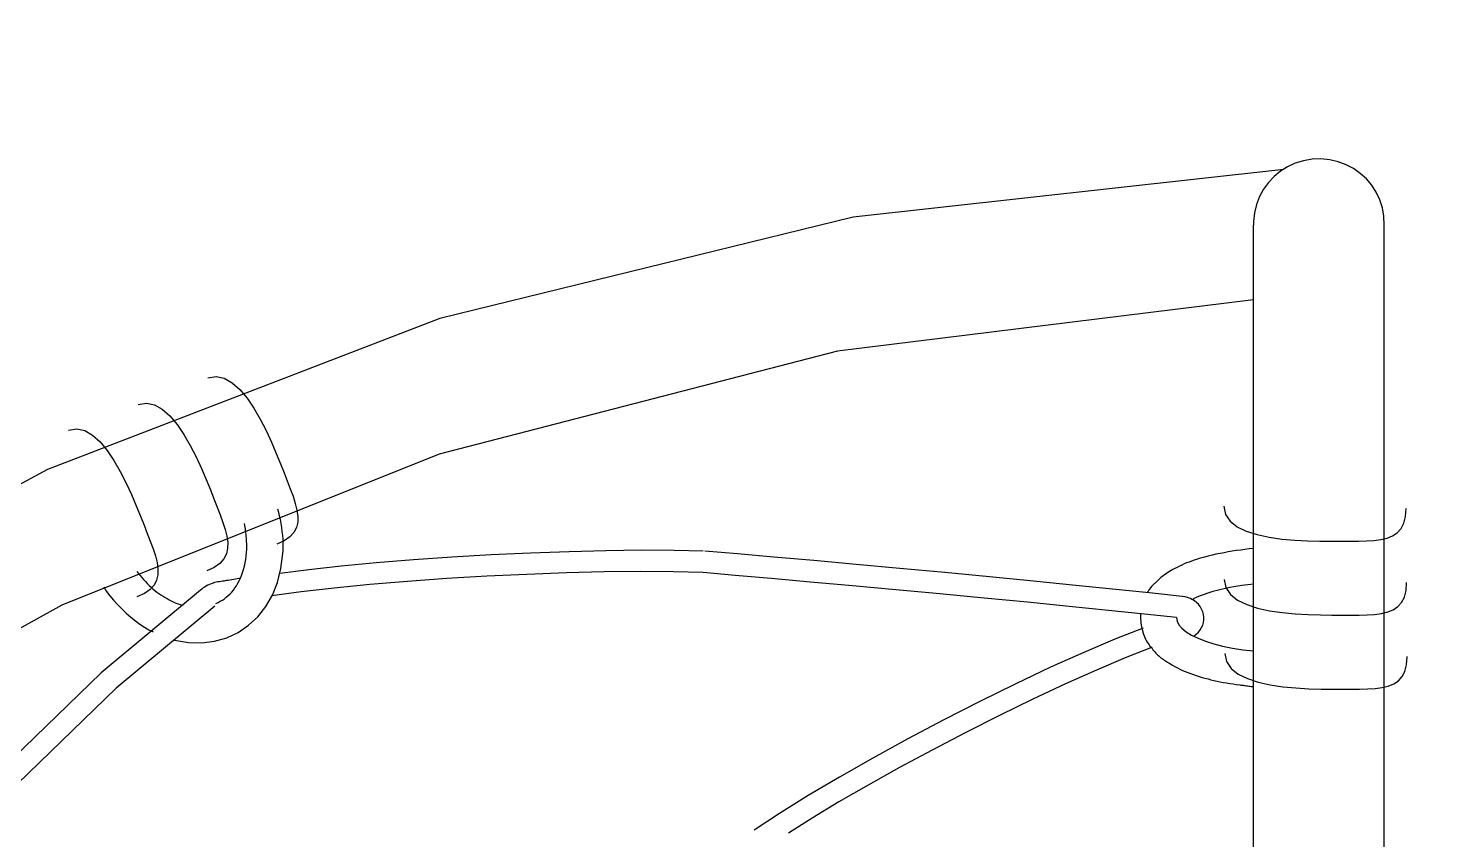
# Model space of a CAD drawing. Extents: x 11992 to 29481, y -6727 to 6811.
# Drawn here: x 19905.5 to 20100.6, y 4850.4 to 4963.3 of the extents above; entities that cross this region are included whole.
import ezdxf

# ---------------------------------------------------------------- set-up
doc = ezdxf.new("R2010")
doc.units = 0
doc.header["$MEASUREMENT"] = 0
doc.layers.get('0').update_dxf_attribs({"color": 8, "linetype": 'CONTINUOUS'})
doc.layers.add('zoylight 5回路', color=4, linetype='CONTINUOUS')

msp = doc.modelspace()

# ---------------------------------------------------------------- linework, layer by layer
for p, q in [((20081.84, 4944.45, -1596.24), (20080.78, 4943.96, -1596.24)), ((20082.98, 4944.81, -1596.24), (20081.84, 4944.45, -1596.24)), ((20084.17, 4945.01, -1596.24), (20082.98, 4944.81, -1596.24)), ((20085.41, 4945.06, -1596.24), (20084.17, 4945.01, -1596.24)), ((20086.63, 4944.94, -1596.24), (20085.41, 4945.06, -1596.24)), ((20087.8, 4944.67, -1596.24), (20086.63, 4944.94, -1596.24)), ((20088.9, 4944.26, -1596.24), (20087.8, 4944.67, -1596.24)), ((20080.23, 4943.61, -1596.24), (20020.32, 4936.97, -1596.24)), ((20078.9, 4942.62, -1596.24), (20078.11, 4941.78, -1596.24)), ((20079.79, 4943.35, -1596.24), (20078.9, 4942.62, -1596.24)), ((20080.78, 4943.96, -1596.24), (20079.79, 4943.35, -1596.24)), ((20089.94, 4943.72, -1596.24), (20088.9, 4944.26, -1596.24)), ((20090.88, 4943.05, -1596.24), (20089.94, 4943.72, -1596.24)), ((20091.74, 4942.27, -1596.24), (20090.88, 4943.05, -1596.24)), ((20077.43, 4940.85, -1596.24), (20076.87, 4939.83, -1596.24)), ((20078.11, 4941.78, -1596.24), (20077.43, 4940.85, -1596.24)), ((20092.48, 4941.39, -1596.24), (20091.74, 4942.27, -1596.24)), ((20093.11, 4940.42, -1596.24), (20092.48, 4941.39, -1596.24)), ((20076.45, 4938.74, -1596.24), (20076.17, 4937.58, -1596.24)), ((20076.87, 4939.83, -1596.24), (20076.45, 4938.74, -1596.24)), ((20093.61, 4939.37, -1596.24), (20093.11, 4940.42, -1596.24)), ((20093.97, 4938.25, -1596.24), (20093.61, 4939.37, -1596.24)), ((20020.32, 4936.97, -1596.24), (19962.81, 4922.88, -1596.24)), ((20076.17, 4937.58, -1596.24), (20076.04, 4936.38, -1596.24)), ((20094.18, 4937.08, -1596.24), (20093.97, 4938.25, -1596.24)), ((20094.23, 4935.86, -1596.24), (20094.18, 4937.08, -1596.24)), ((20076.04, 4936.38, -1596.24), (20076.04, 4936.33, -1596.24)), ((20076.04, 4936.33, -1596.24), (20076.04, 4936.29, -1596.24)), ((20076.04, 4936.29, -1596.24), (20076.04, 4936.24, -1596.24)), ((20076.04, 4936.24, -1596.24), (20076.04, 4936.2, -1596.24)), ((20076.04, 4936.2, -1596.24), (20076.04, 4936.15, -1596.24)), ((20076.04, 4936.15, -1596.24), (20076.04, 4936.11, -1596.24)), ((20076.04, 4936.11, -1596.24), (20076.04, 4936.06, -1596.24)), ((20076.04, 4936.06, -1596.24), (20076.04, 4936.02, -1596.24)), ((20076.04, 4936.02, -1596.24), (20076.04, 4935.97, -1596.24)), ((20076.04, 4935.97, -1596.24), (20076.04, 4935.93, -1596.24)), ((20076.04, 4935.93, -1596.24), (20076.04, 4935.9, -1596.24)), ((20076.04, 4935.9, -1596.24), (20076.04, 4935.86, -1596.24)), ((20076.04, 4827.51, -1596.24), (20076.04, 4935.86, -1596.24)), ((20094.2, 4827.51, -1596.24), (20094.23, 4935.86, -1596.24)), ((20076.04, 4925.46, -1596.24), (20018.15, 4918.32, -1596.24)), ((19962.81, 4922.88, -1596.24), (19908.24, 4901.86, -1596.24)), ((20018.15, 4918.32, -1596.24), (19962.72, 4904, -1596.24)), ((19930.54, 4914.6, -1596.24), (19931.7, 4914.8, -1596.24)), ((19931.7, 4914.8, -1596.24), (19932.84, 4914.56, -1596.24)), ((19932.84, 4914.56, -1596.24), (19933.93, 4913.93, -1596.24)), ((19933.93, 4913.93, -1596.24), (19934.99, 4912.99, -1596.24)), ((19934.99, 4912.99, -1596.24), (19936, 4911.79, -1596.24)), ((19936, 4911.79, -1596.24), (19936.95, 4910.4, -1596.24)), ((19920.84, 4910.92, -1596.24), (19922, 4911.11, -1596.24)), ((19922, 4911.11, -1596.24), (19923.13, 4910.87, -1596.24)), ((19923.13, 4910.87, -1596.24), (19924.22, 4910.25, -1596.24)), ((19924.22, 4910.25, -1596.24), (19925.27, 4909.31, -1596.24)), ((19925.27, 4909.31, -1596.24), (19926.27, 4908.11, -1596.24)), ((19936.95, 4910.4, -1596.24), (19937.84, 4908.87, -1596.24)), ((19911.18, 4907.33, -1596.24), (19912.32, 4907.53, -1596.24)), ((19912.32, 4907.53, -1596.24), (19913.43, 4907.29, -1596.24)), ((19926.27, 4908.11, -1596.24), (19927.21, 4906.72, -1596.24)), ((19937.84, 4908.87, -1596.24), (19938.66, 4907.27, -1596.24)), ((19913.43, 4907.29, -1596.24), (19914.51, 4906.66, -1596.24)), ((19914.51, 4906.66, -1596.24), (19915.55, 4905.72, -1596.24)), ((19915.55, 4905.72, -1596.24), (19916.54, 4904.52, -1596.24)), ((19927.21, 4906.72, -1596.24), (19928.1, 4905.2, -1596.24)), ((19938.66, 4907.27, -1596.24), (19939.41, 4905.66, -1596.24)), ((19939.41, 4905.66, -1596.24), (19940.08, 4904.11, -1596.24)), ((19962.72, 4904, -1596.24), (19910.25, 4883, -1596.24)), ((19916.54, 4904.52, -1596.24), (19917.48, 4903.12, -1596.24)), ((19928.1, 4905.2, -1596.24), (19928.91, 4903.61, -1596.24)), ((19928.91, 4903.61, -1596.24), (19929.66, 4902.01, -1596.24)), ((19940.08, 4904.11, -1596.24), (19940.66, 4902.67, -1596.24)), ((19908.24, 4901.86, -1596.24), (19857.12, 4874.45, -1596.24)), ((19917.48, 4903.12, -1596.24), (19918.37, 4901.59, -1596.24)), ((19918.37, 4901.59, -1596.24), (19919.18, 4899.99, -1596.24)), ((19929.66, 4902.01, -1596.24), (19930.32, 4900.47, -1596.24)), ((19940.66, 4902.67, -1596.24), (19941.15, 4901.41, -1596.24)), ((19919.18, 4899.99, -1596.24), (19919.93, 4898.38, -1596.24)), ((19930.32, 4900.47, -1596.24), (19930.91, 4899.04, -1596.24)), ((19941.15, 4901.41, -1596.24), (19941.59, 4900.27, -1596.24)), ((19941.59, 4900.27, -1596.24), (19942.02, 4899.18, -1596.24)), ((19919.93, 4898.38, -1596.24), (19920.6, 4896.82, -1596.24)), ((19930.91, 4899.04, -1596.24), (19931.4, 4897.79, -1596.24)), ((19931.4, 4897.79, -1596.24), (19931.85, 4896.65, -1596.24)), ((19942.02, 4899.18, -1596.24), (19942.4, 4898.14, -1596.24)), ((19942.4, 4898.14, -1596.24), (19942.72, 4897.15, -1596.24)), ((19920.6, 4896.82, -1596.24), (19921.19, 4895.38, -1596.24)), ((19931.85, 4896.65, -1596.24), (19932.27, 4895.56, -1596.24)), ((19940.42, 4895.91, -1596.24), (19940.29, 4896.34, -1596.24)), ((19940.54, 4895.43, -1596.24), (19940.42, 4895.91, -1596.24)), ((19942.72, 4897.15, -1596.24), (19942.95, 4896.22, -1596.24)), ((19942.95, 4896.22, -1596.24), (19943.07, 4895.35, -1596.24)), ((20071.91, 4896.76, -1596.24), (20072.13, 4895.63, -1596.24)), ((20072.13, 4895.63, -1596.24), (20072.77, 4894.68, -1596.24)), ((20097.17, 4895.32, -1596.24), (20097.25, 4896.45, -1596.24)), ((19921.19, 4895.38, -1596.24), (19921.69, 4894.11, -1596.24)), ((19921.69, 4894.11, -1596.24), (19922.12, 4892.97, -1596.24)), ((19932.27, 4895.56, -1596.24), (19932.66, 4894.52, -1596.24)), ((19932.66, 4894.52, -1596.24), (19932.98, 4893.52, -1596.24)), ((19935.68, 4894.1, -1596.24), (19935.64, 4894.35, -1596.24)), ((19935.73, 4893.85, -1596.24), (19935.68, 4894.1, -1596.24)), ((19935.77, 4893.6, -1596.24), (19935.73, 4893.85, -1596.24)), ((19940.65, 4894.91, -1596.24), (19940.54, 4895.43, -1596.24)), ((19940.75, 4894.37, -1596.24), (19940.65, 4894.91, -1596.24)), ((19940.84, 4893.81, -1596.24), (19940.75, 4894.37, -1596.24)), ((19940.91, 4893.25, -1596.24), (19940.84, 4893.81, -1596.24)), ((19942.88, 4893.79, -1596.24), (19942.53, 4893.11, -1596.24)), ((19943.05, 4894.54, -1596.24), (19942.88, 4893.79, -1596.24)), ((19943.07, 4895.35, -1596.24), (19943.05, 4894.54, -1596.24)), ((20072.77, 4894.68, -1596.24), (20073.76, 4893.91, -1596.24)), ((20073.76, 4893.91, -1596.24), (20075.03, 4893.29, -1596.24)), ((20096.04, 4893.07, -1596.24), (20096.56, 4893.65, -1596.24)), ((20096.56, 4893.65, -1596.24), (20096.94, 4894.39, -1596.24)), ((20096.94, 4894.39, -1596.24), (20097.17, 4895.32, -1596.24)), ((19922.12, 4892.97, -1596.24), (19922.55, 4891.88, -1596.24)), ((19922.55, 4891.88, -1596.24), (19922.93, 4890.84, -1596.24)), ((19932.98, 4893.52, -1596.24), (19933.21, 4892.59, -1596.24)), ((19933.21, 4892.59, -1596.24), (19933.33, 4891.71, -1596.24)), ((19933.33, 4891.71, -1596.24), (19933.31, 4890.89, -1596.24)), ((19935.81, 4893.35, -1596.24), (19935.77, 4893.6, -1596.24)), ((19935.84, 4893.1, -1596.24), (19935.81, 4893.35, -1596.24)), ((19935.87, 4892.84, -1596.24), (19935.84, 4893.1, -1596.24)), ((19935.9, 4892.59, -1596.24), (19935.87, 4892.84, -1596.24)), ((19935.92, 4892.34, -1596.24), (19935.9, 4892.59, -1596.24)), ((19935.94, 4892.08, -1596.24), (19935.92, 4892.34, -1596.24)), ((19935.95, 4891.83, -1596.24), (19935.94, 4892.08, -1596.24)), ((19935.96, 4891.57, -1596.24), (19935.95, 4891.83, -1596.24)), ((19941.19, 4891.95, -1596.24), (19940.15, 4891.49, -1596.24)), ((19940.97, 4892.68, -1596.24), (19940.91, 4893.25, -1596.24)), ((19941.01, 4892.13, -1596.24), (19940.97, 4892.68, -1596.24)), ((19941.03, 4891.59, -1596.24), (19941.01, 4892.13, -1596.24)), ((19941.97, 4892.5, -1596.24), (19941.19, 4891.95, -1596.24)), ((19942.53, 4893.11, -1596.24), (19941.97, 4892.5, -1596.24)), ((20075.03, 4893.29, -1596.24), (20076.53, 4892.82, -1596.24)), ((20076.53, 4892.82, -1596.24), (20078.19, 4892.46, -1596.24)), ((20078.19, 4892.46, -1596.24), (20079.96, 4892.2, -1596.24)), ((20079.96, 4892.2, -1596.24), (20081.77, 4892.03, -1596.24)), ((20081.77, 4892.03, -1596.24), (20083.56, 4891.94, -1596.24)), ((20083.56, 4891.94, -1596.24), (20085.27, 4891.89, -1596.24)), ((20085.27, 4891.89, -1596.24), (20086.84, 4891.89, -1596.24)), ((20086.84, 4891.89, -1596.24), (20088.2, 4891.9, -1596.24)), ((20088.2, 4891.9, -1596.24), (20089.44, 4891.9, -1596.24)), ((20089.44, 4891.9, -1596.24), (20090.62, 4891.9, -1596.24)), ((20090.62, 4891.9, -1596.24), (20091.74, 4891.93, -1596.24)), ((20091.74, 4891.93, -1596.24), (20092.79, 4891.99, -1596.24)), ((20092.79, 4891.99, -1596.24), (20093.76, 4892.12, -1596.24)), ((20093.76, 4892.12, -1596.24), (20094.62, 4892.33, -1596.24)), ((20094.62, 4892.33, -1596.24), (20095.39, 4892.64, -1596.24)), ((20095.39, 4892.64, -1596.24), (20096.04, 4893.07, -1596.24)), ((19922.93, 4890.84, -1596.24), (19923.25, 4889.85, -1596.24)), ((19923.25, 4889.85, -1596.24), (19923.49, 4888.92, -1596.24)), ((19933.14, 4890.13, -1596.24), (19932.79, 4889.43, -1596.24)), ((19933.31, 4890.89, -1596.24), (19933.14, 4890.13, -1596.24)), ((19935.83, 4889.34, -1596.24), (19935.9, 4889.82, -1596.24)), ((19935.9, 4889.82, -1596.24), (19935.94, 4890.31, -1596.24)), ((19935.94, 4890.31, -1596.24), (19935.97, 4890.81, -1596.24)), ((19935.97, 4891.31, -1596.24), (19935.96, 4891.57, -1596.24)), ((19935.97, 4890.81, -1596.24), (19935.97, 4891.31, -1596.24)), ((19940.73, 4888.1, -1596.24), (19940.98, 4890.18, -1596.24)), ((19940.98, 4890.18, -1596.24), (19941.02, 4890.61, -1596.24)), ((19941.02, 4890.61, -1596.24), (19941.04, 4891.08, -1596.24)), ((19941.04, 4891.08, -1596.24), (19941.03, 4891.59, -1596.24)), ((19969.97, 4889.99, -1596.24), (19964.51, 4889.67, -1596.24)), ((19975.44, 4890.25, -1596.24), (19969.97, 4889.99, -1596.24)), ((19980.81, 4890.44, -1596.24), (19975.44, 4890.25, -1596.24)), ((19985.99, 4890.57, -1596.24), (19980.81, 4890.44, -1596.24)), ((19990.89, 4890.63, -1596.24), (19985.99, 4890.57, -1596.24)), ((19995.41, 4890.62, -1596.24), (19990.89, 4890.63, -1596.24)), ((19999.46, 4890.52, -1596.24), (19995.41, 4890.62, -1596.24)), ((20004.22, 4890.12, -1596.24), (19999.7, 4890.49, -1596.24)), ((20009.3, 4889.68, -1596.24), (20004.22, 4890.12, -1596.24)), ((20069.73, 4889.83, -1596.24), (20069.2, 4889.7, -1596.24)), ((20070.27, 4889.96, -1596.24), (20069.73, 4889.83, -1596.24)), ((20070.81, 4890.08, -1596.24), (20070.27, 4889.96, -1596.24)), ((20071.37, 4890.19, -1596.24), (20070.81, 4890.08, -1596.24)), ((20071.93, 4890.3, -1596.24), (20071.37, 4890.19, -1596.24)), ((20072.5, 4890.4, -1596.24), (20071.93, 4890.3, -1596.24)), ((20073.08, 4890.5, -1596.24), (20072.5, 4890.4, -1596.24)), ((20073.66, 4890.59, -1596.24), (20073.08, 4890.5, -1596.24)), ((20074.25, 4890.67, -1596.24), (20073.66, 4890.59, -1596.24)), ((20074.84, 4890.75, -1596.24), (20074.25, 4890.67, -1596.24)), ((20075.44, 4890.83, -1596.24), (20074.84, 4890.75, -1596.24)), ((20076.04, 4890.9, -1596.24), (20075.44, 4890.83, -1596.24)), ((19923.49, 4888.92, -1596.24), (19923.61, 4888.04, -1596.24)), ((19923.61, 4888.04, -1596.24), (19923.6, 4887.23, -1596.24)), ((19931.44, 4888.25, -1596.24), (19930.4, 4887.77, -1596.24)), ((19932.23, 4888.81, -1596.24), (19931.44, 4888.25, -1596.24)), ((19932.79, 4889.43, -1596.24), (19932.23, 4888.81, -1596.24)), ((19935.39, 4887.56, -1596.24), (19935.53, 4887.98, -1596.24)), ((19935.53, 4887.98, -1596.24), (19935.64, 4888.42, -1596.24)), ((19935.64, 4888.42, -1596.24), (19935.75, 4888.88, -1596.24)), ((19935.75, 4888.88, -1596.24), (19935.83, 4889.34, -1596.24)), ((19940.24, 4886.17, -1596.24), (19940.73, 4888.1, -1596.24)), ((19944.6, 4887.92, -1596.24), (19940.58, 4887.39, -1596.24)), ((19949.1, 4888.42, -1596.24), (19944.6, 4887.92, -1596.24)), ((19953.98, 4888.88, -1596.24), (19949.1, 4888.42, -1596.24)), ((19959.15, 4889.3, -1596.24), (19953.98, 4888.88, -1596.24)), ((19964.51, 4889.67, -1596.24), (19959.15, 4889.3, -1596.24)), ((20014.84, 4889.2, -1596.24), (20009.3, 4889.68, -1596.24)), ((20020.73, 4888.67, -1596.24), (20014.84, 4889.2, -1596.24)), ((20026.84, 4888.11, -1596.24), (20020.73, 4888.67, -1596.24)), ((20033.07, 4887.53, -1596.24), (20026.84, 4888.11, -1596.24)), ((20064.58, 4887.81, -1596.24), (20064.34, 4887.67, -1596.24)), ((20064.82, 4887.95, -1596.24), (20064.58, 4887.81, -1596.24)), ((20065.07, 4888.08, -1596.24), (20064.82, 4887.95, -1596.24)), ((20065.39, 4888.25, -1596.24), (20065.07, 4888.08, -1596.24)), ((20065.72, 4888.42, -1596.24), (20065.39, 4888.25, -1596.24)), ((20066.05, 4888.58, -1596.24), (20065.72, 4888.42, -1596.24)), ((20066.38, 4888.73, -1596.24), (20066.05, 4888.58, -1596.24)), ((20066.72, 4888.87, -1596.24), (20066.38, 4888.73, -1596.24)), ((20067.07, 4889, -1596.24), (20066.72, 4888.87, -1596.24)), ((20067.41, 4889.13, -1596.24), (20067.07, 4889, -1596.24)), ((20067.77, 4889.25, -1596.24), (20067.41, 4889.13, -1596.24)), ((20068.12, 4889.37, -1596.24), (20067.77, 4889.25, -1596.24)), ((20068.48, 4889.48, -1596.24), (20068.12, 4889.37, -1596.24)), ((20068.84, 4889.59, -1596.24), (20068.48, 4889.48, -1596.24)), ((20069.2, 4889.7, -1596.24), (20068.84, 4889.59, -1596.24)), ((19920.69, 4887.7, -1596.24), (19920.91, 4887.4, -1596.24)), ((19920.91, 4887.4, -1596.24), (19921.14, 4887.12, -1596.24)), ((19921.14, 4887.12, -1596.24), (19921.38, 4886.83, -1596.24)), ((19921.38, 4886.83, -1596.24), (19921.62, 4886.55, -1596.24)), ((19921.62, 4886.55, -1596.24), (19921.87, 4886.28, -1596.24)), ((19921.87, 4886.28, -1596.24), (19922.13, 4886.01, -1596.24)), ((19922.13, 4886.01, -1596.24), (19922.39, 4885.75, -1596.24)), ((19923.43, 4886.48, -1596.24), (19923.07, 4885.79, -1596.24)), ((19923.6, 4887.23, -1596.24), (19923.43, 4886.48, -1596.24)), ((19930.79, 4885.88, -1596.24), (19930.56, 4885.77, -1596.24)), ((19931.03, 4885.98, -1596.24), (19930.79, 4885.88, -1596.24)), ((19931.27, 4886.06, -1596.24), (19931.03, 4885.98, -1596.24)), ((19931.5, 4886.14, -1596.24), (19931.27, 4886.06, -1596.24)), ((19931.73, 4886.19, -1596.24), (19931.5, 4886.14, -1596.24)), ((19931.95, 4886.23, -1596.24), (19931.73, 4886.19, -1596.24)), ((19932.16, 4886.25, -1596.24), (19931.95, 4886.23, -1596.24)), ((19932.36, 4886.29, -1596.24), (19932.16, 4886.25, -1596.24)), ((19932.59, 4886.32, -1596.24), (19932.36, 4886.29, -1596.24)), ((19932.83, 4886.36, -1596.24), (19932.59, 4886.32, -1596.24)), ((19933.09, 4886.41, -1596.24), (19932.83, 4886.36, -1596.24)), ((19933.36, 4886.45, -1596.24), (19933.09, 4886.41, -1596.24)), ((19933.63, 4886.49, -1596.24), (19933.36, 4886.45, -1596.24)), ((19933.9, 4886.53, -1596.24), (19933.63, 4886.49, -1596.24)), ((19934.16, 4886.58, -1596.24), (19933.9, 4886.53, -1596.24)), ((19934.42, 4886.62, -1596.24), (19934.16, 4886.58, -1596.24)), ((19934.65, 4886.66, -1596.24), (19934.42, 4886.62, -1596.24)), ((19934.54, 4885.71, -1596.24), (19934.74, 4886.04, -1596.24)), ((19934.87, 4886.7, -1596.24), (19934.65, 4886.66, -1596.24)), ((19934.74, 4886.04, -1596.24), (19934.92, 4886.39, -1596.24)), ((19935.05, 4886.73, -1596.24), (19934.87, 4886.7, -1596.24)), ((19934.92, 4886.39, -1596.24), (19935.09, 4886.76, -1596.24)), ((19935.09, 4886.76, -1596.24), (19935.25, 4887.15, -1596.24)), ((19935.25, 4887.15, -1596.24), (19935.39, 4887.56, -1596.24)), ((19939.53, 4884.4, -1596.24), (19940.24, 4886.17, -1596.24)), ((19953.08, 4885.86, -1596.24), (19948.11, 4885.37, -1596.24)), ((19958.35, 4886.3, -1596.24), (19953.08, 4885.86, -1596.24)), ((19963.81, 4886.69, -1596.24), (19958.35, 4886.3, -1596.24)), ((19969.38, 4887.02, -1596.24), (19963.81, 4886.69, -1596.24)), ((19974.95, 4887.29, -1596.24), (19969.38, 4887.02, -1596.24)), ((19980.43, 4887.49, -1596.24), (19974.95, 4887.29, -1596.24)), ((19985.71, 4887.62, -1596.24), (19980.43, 4887.49, -1596.24)), ((19990.71, 4887.67, -1596.24), (19985.71, 4887.62, -1596.24)), ((19995.33, 4887.64, -1596.24), (19990.71, 4887.67, -1596.24)), ((19999.46, 4887.53, -1596.24), (19995.33, 4887.64, -1596.24)), ((20003.92, 4887.15, -1596.24), (19999.46, 4887.53, -1596.24)), ((20008.94, 4886.71, -1596.24), (20003.92, 4887.15, -1596.24)), ((20014.41, 4886.22, -1596.24), (20008.94, 4886.71, -1596.24)), ((20020.23, 4885.69, -1596.24), (20014.41, 4886.22, -1596.24)), ((20039.3, 4886.93, -1596.24), (20033.07, 4887.53, -1596.24)), ((20045.41, 4886.34, -1596.24), (20039.3, 4886.93, -1596.24)), ((20051.31, 4885.75, -1596.24), (20045.41, 4886.34, -1596.24)), ((20062.15, 4885.9, -1596.24), (20062.05, 4885.81, -1596.24)), ((20062.25, 4886, -1596.24), (20062.15, 4885.9, -1596.24)), ((20062.35, 4886.08, -1596.24), (20062.25, 4886, -1596.24)), ((20062.56, 4886.3, -1596.24), (20062.35, 4886.08, -1596.24)), ((20062.77, 4886.5, -1596.24), (20062.56, 4886.3, -1596.24)), ((20062.98, 4886.7, -1596.24), (20062.77, 4886.5, -1596.24)), ((20063.2, 4886.88, -1596.24), (20062.98, 4886.7, -1596.24)), ((20063.42, 4887.05, -1596.24), (20063.2, 4886.88, -1596.24)), ((20063.64, 4887.22, -1596.24), (20063.42, 4887.05, -1596.24)), ((20063.87, 4887.38, -1596.24), (20063.64, 4887.22, -1596.24)), ((20064.1, 4887.53, -1596.24), (20063.87, 4887.38, -1596.24)), ((20064.34, 4887.67, -1596.24), (20064.1, 4887.53, -1596.24)), ((20071.96, 4886.59, -1596.24), (20072.19, 4885.45, -1596.24)), ((20076.04, 4885.91, -1596.24), (20075.24, 4885.83, -1596.24)), ((20097.25, 4885.03, -1596.24), (20097.32, 4886.15, -1596.24)), ((19929.54, 4885.11, -1596.24), (19915.73, 4873.6, -1596.24)), ((19916.09, 4885.53, -1596.24), (19916.47, 4884.92, -1596.24)), ((19916.47, 4884.92, -1596.24), (19916.92, 4884.31, -1596.24)), ((19916.92, 4884.31, -1596.24), (19917.42, 4883.69, -1596.24)), ((19921.73, 4884.63, -1596.24), (19920.69, 4884.15, -1596.24)), ((19922.51, 4885.17, -1596.24), (19921.73, 4884.63, -1596.24)), ((19922.39, 4885.75, -1596.24), (19922.65, 4885.5, -1596.24)), ((19923.07, 4885.79, -1596.24), (19922.51, 4885.17, -1596.24)), ((19922.65, 4885.5, -1596.24), (19922.92, 4885.27, -1596.24)), ((19922.92, 4885.27, -1596.24), (19923.19, 4885.04, -1596.24)), ((19923.19, 4885.04, -1596.24), (19923.46, 4884.83, -1596.24)), ((19923.46, 4884.83, -1596.24), (19923.73, 4884.63, -1596.24)), ((19923.73, 4884.63, -1596.24), (19924.03, 4884.44, -1596.24)), ((19924.03, 4884.44, -1596.24), (19924.32, 4884.25, -1596.24)), ((19924.32, 4884.25, -1596.24), (19924.6, 4884.08, -1596.24)), ((19924.6, 4884.08, -1596.24), (19924.89, 4883.91, -1596.24)), ((19924.89, 4883.91, -1596.24), (19925.17, 4883.76, -1596.24)), ((19929.71, 4885.25, -1596.24), (19929.54, 4885.11, -1596.24)), ((19929.9, 4885.39, -1596.24), (19929.71, 4885.25, -1596.24)), ((19930.11, 4885.52, -1596.24), (19929.9, 4885.39, -1596.24)), ((19930.33, 4885.65, -1596.24), (19930.11, 4885.52, -1596.24)), ((19930.56, 4885.77, -1596.24), (19930.33, 4885.65, -1596.24)), ((19932.57, 4883.71, -1596.24), (19932.85, 4883.9, -1596.24)), ((19932.85, 4883.9, -1596.24), (19933.12, 4884.11, -1596.24)), ((19933.12, 4884.11, -1596.24), (19933.38, 4884.33, -1596.24)), ((19933.38, 4884.33, -1596.24), (19933.64, 4884.57, -1596.24)), ((19933.64, 4884.57, -1596.24), (19933.88, 4884.83, -1596.24)), ((19933.88, 4884.83, -1596.24), (19934.11, 4885.1, -1596.24)), ((19934.11, 4885.1, -1596.24), (19934.33, 4885.4, -1596.24)), ((19934.33, 4885.4, -1596.24), (19934.54, 4885.71, -1596.24)), ((19938.61, 4882.8, -1596.24), (19939.53, 4884.4, -1596.24)), ((19943.53, 4884.85, -1596.24), (19939.44, 4884.29, -1596.24)), ((19948.11, 4885.37, -1596.24), (19943.53, 4884.85, -1596.24)), ((20026.26, 4885.14, -1596.24), (20020.23, 4885.69, -1596.24)), ((20032.41, 4884.56, -1596.24), (20026.26, 4885.14, -1596.24)), ((20038.56, 4883.98, -1596.24), (20032.41, 4884.56, -1596.24)), ((20044.6, 4883.4, -1596.24), (20038.56, 4883.98, -1596.24)), ((20056.86, 4885.18, -1596.24), (20051.31, 4885.75, -1596.24)), ((20061.96, 4884.65, -1596.24), (20056.86, 4885.18, -1596.24)), ((20061.34, 4884.88, -1596.24), (20061.28, 4884.77, -1596.24)), ((20061.41, 4885, -1596.24), (20061.34, 4884.88, -1596.24)), ((20061.49, 4885.12, -1596.24), (20061.41, 4885, -1596.24)), ((20061.57, 4885.24, -1596.24), (20061.49, 4885.12, -1596.24)), ((20061.66, 4885.36, -1596.24), (20061.57, 4885.24, -1596.24)), ((20061.75, 4885.48, -1596.24), (20061.66, 4885.36, -1596.24)), ((20061.85, 4885.59, -1596.24), (20061.75, 4885.48, -1596.24)), ((20061.95, 4885.7, -1596.24), (20061.85, 4885.59, -1596.24)), ((20062.05, 4885.81, -1596.24), (20061.95, 4885.7, -1596.24)), ((20066.5, 4884.15, -1596.24), (20061.96, 4884.65, -1596.24)), ((20066.68, 4884.11, -1596.24), (20066.5, 4884.15, -1596.24)), ((20066.87, 4884.06, -1596.24), (20066.68, 4884.11, -1596.24)), ((20067.07, 4883.99, -1596.24), (20066.87, 4884.06, -1596.24)), ((20067.27, 4883.91, -1596.24), (20067.07, 4883.99, -1596.24)), ((20067.47, 4883.81, -1596.24), (20067.27, 4883.91, -1596.24)), ((20067.94, 4884.02, -1596.24), (20067.53, 4883.8, -1596.24)), ((20068.45, 4884.24, -1596.24), (20067.94, 4884.02, -1596.24)), ((20069.03, 4884.46, -1596.24), (20068.45, 4884.24, -1596.24)), ((20069.68, 4884.68, -1596.24), (20069.03, 4884.46, -1596.24)), ((20070.39, 4884.89, -1596.24), (20069.68, 4884.68, -1596.24)), ((20071.15, 4885.09, -1596.24), (20070.39, 4884.89, -1596.24)), ((20071.94, 4885.27, -1596.24), (20071.15, 4885.09, -1596.24)), ((20072.76, 4885.45, -1596.24), (20071.94, 4885.27, -1596.24)), ((20072.19, 4885.45, -1596.24), (20072.83, 4884.49, -1596.24)), ((20073.59, 4885.6, -1596.24), (20072.76, 4885.45, -1596.24)), ((20072.83, 4884.49, -1596.24), (20073.82, 4883.71, -1596.24)), ((20074.42, 4885.73, -1596.24), (20073.59, 4885.6, -1596.24)), ((20075.24, 4885.83, -1596.24), (20074.42, 4885.73, -1596.24)), ((20096.64, 4883.38, -1596.24), (20097.02, 4884.12, -1596.24)), ((20097.02, 4884.12, -1596.24), (20097.25, 4885.03, -1596.24)), ((19910.25, 4883, -1596.24), (19861.24, 4855.85, -1596.24)), ((19917.42, 4883.69, -1596.24), (19917.98, 4883.08, -1596.24)), ((19931.54, 4882.87, -1596.24), (19917.82, 4871.44, -1596.24)), ((19917.98, 4883.08, -1596.24), (19918.57, 4882.47, -1596.24)), ((19918.57, 4882.47, -1596.24), (19919.19, 4881.89, -1596.24)), ((19925.17, 4883.76, -1596.24), (19925.45, 4883.61, -1596.24)), ((19925.45, 4883.61, -1596.24), (19925.73, 4883.48, -1596.24)), ((19925.73, 4883.48, -1596.24), (19926.01, 4883.35, -1596.24)), ((19926.01, 4883.35, -1596.24), (19926.28, 4883.24, -1596.24)), ((19926.28, 4883.24, -1596.24), (19926.56, 4883.14, -1596.24)), ((19926.56, 4883.14, -1596.24), (19926.84, 4883.05, -1596.24)), ((19926.84, 4883.05, -1596.24), (19927.11, 4882.98, -1596.24)), ((19931.68, 4883.22, -1596.24), (19931.98, 4883.37, -1596.24)), ((19931.98, 4883.37, -1596.24), (19932.28, 4883.54, -1596.24)), ((19932.28, 4883.54, -1596.24), (19932.57, 4883.71, -1596.24)), ((19937.49, 4881.4, -1596.24), (19938.61, 4882.8, -1596.24)), ((20050.4, 4882.83, -1596.24), (20044.6, 4883.4, -1596.24)), ((20055.87, 4882.28, -1596.24), (20050.4, 4882.83, -1596.24)), ((20060.88, 4881.76, -1596.24), (20055.87, 4882.28, -1596.24)), ((20067.67, 4883.7, -1596.24), (20067.47, 4883.81, -1596.24)), ((20067.86, 4883.57, -1596.24), (20067.67, 4883.7, -1596.24)), ((20068.04, 4883.44, -1596.24), (20067.86, 4883.57, -1596.24)), ((20068.21, 4883.29, -1596.24), (20068.04, 4883.44, -1596.24)), ((20068.36, 4883.14, -1596.24), (20068.21, 4883.29, -1596.24)), ((20068.49, 4882.98, -1596.24), (20068.36, 4883.14, -1596.24)), ((20068.6, 4882.81, -1596.24), (20068.49, 4882.98, -1596.24)), ((20068.81, 4882.45, -1596.24), (20068.6, 4882.81, -1596.24)), ((20068.97, 4882.09, -1596.24), (20068.81, 4882.45, -1596.24)), ((20069.07, 4881.71, -1596.24), (20068.97, 4882.09, -1596.24)), ((20073.82, 4883.71, -1596.24), (20075.09, 4883.08, -1596.24)), ((20075.09, 4883.08, -1596.24), (20076.59, 4882.59, -1596.24)), ((20076.59, 4882.59, -1596.24), (20078.26, 4882.23, -1596.24)), ((20078.26, 4882.23, -1596.24), (20080.03, 4881.97, -1596.24)), ((20080.03, 4881.97, -1596.24), (20081.84, 4881.79, -1596.24)), ((20093.83, 4881.85, -1596.24), (20094.7, 4882.06, -1596.24)), ((20094.7, 4882.06, -1596.24), (20095.47, 4882.37, -1596.24)), ((20095.47, 4882.37, -1596.24), (20096.11, 4882.8, -1596.24)), ((20096.11, 4882.8, -1596.24), (20096.64, 4883.38, -1596.24)), ((19919.19, 4881.89, -1596.24), (19919.82, 4881.34, -1596.24)), ((19919.82, 4881.34, -1596.24), (19920.47, 4880.82, -1596.24)), ((19920.47, 4880.82, -1596.24), (19921.11, 4880.35, -1596.24)), ((19921.11, 4880.35, -1596.24), (19921.75, 4879.93, -1596.24)), ((19934.77, 4879.22, -1596.24), (19936.21, 4880.2, -1596.24)), ((19936.21, 4880.2, -1596.24), (19937.49, 4881.4, -1596.24)), ((20060.33, 4881.67, -1596.24), (20060.32, 4881.62, -1596.24)), ((20060.32, 4881.62, -1596.24), (20060.32, 4881.57, -1596.24)), ((20060.32, 4881.57, -1596.24), (20060.32, 4881.52, -1596.24)), ((20060.32, 4881.52, -1596.24), (20060.32, 4881.47, -1596.24)), ((20060.32, 4881.47, -1596.24), (20060.32, 4881.42, -1596.24)), ((20060.32, 4881.42, -1596.24), (20060.32, 4881.38, -1596.24)), ((20060.32, 4881.38, -1596.24), (20060.32, 4881.33, -1596.24)), ((20060.32, 4881.33, -1596.24), (20060.32, 4881.29, -1596.24)), ((20060.32, 4881.29, -1596.24), (20060.32, 4881.03, -1596.24)), ((20060.32, 4881.03, -1596.24), (20060.34, 4880.77, -1596.24)), ((20060.34, 4881.77, -1596.24), (20060.33, 4881.72, -1596.24)), ((20060.33, 4881.72, -1596.24), (20060.33, 4881.67, -1596.24)), ((20060.35, 4881.88, -1596.24), (20060.34, 4881.82, -1596.24)), ((20060.34, 4881.82, -1596.24), (20060.34, 4881.77, -1596.24)), ((20060.34, 4880.77, -1596.24), (20060.37, 4880.51, -1596.24)), ((20060.37, 4880.51, -1596.24), (20060.41, 4880.25, -1596.24)), ((20060.41, 4880.25, -1596.24), (20060.45, 4879.99, -1596.24)), ((20060.45, 4879.99, -1596.24), (20060.51, 4879.74, -1596.24)), ((20065.33, 4881.29, -1596.24), (20060.88, 4881.76, -1596.24)), ((20065.33, 4881.29, -1596.24), (20065.39, 4880.79, -1596.24)), ((20065.39, 4880.79, -1596.24), (20065.63, 4880.29, -1596.24)), ((20065.63, 4880.29, -1596.24), (20066.06, 4879.79, -1596.24)), ((20068.81, 4879.88, -1596.24), (20068.96, 4880.23, -1596.24)), ((20068.96, 4880.23, -1596.24), (20069.06, 4880.59, -1596.24)), ((20069.06, 4880.59, -1596.24), (20069.12, 4880.96, -1596.24)), ((20069.12, 4881.34, -1596.24), (20069.07, 4881.71, -1596.24)), ((20069.12, 4880.96, -1596.24), (20069.12, 4881.34, -1596.24)), ((20081.84, 4881.79, -1596.24), (20083.64, 4881.69, -1596.24)), ((20083.64, 4881.69, -1596.24), (20085.36, 4881.64, -1596.24)), ((20085.36, 4881.64, -1596.24), (20086.94, 4881.63, -1596.24)), ((20086.94, 4881.63, -1596.24), (20088.32, 4881.63, -1596.24)), ((20088.32, 4881.63, -1596.24), (20089.54, 4881.63, -1596.24)), ((20089.54, 4881.63, -1596.24), (20090.71, 4881.63, -1596.24)), ((20090.71, 4881.63, -1596.24), (20091.83, 4881.65, -1596.24)), ((20091.83, 4881.65, -1596.24), (20092.87, 4881.72, -1596.24)), ((20092.87, 4881.72, -1596.24), (20093.83, 4881.85, -1596.24)), ((19921.75, 4879.93, -1596.24), (19922.36, 4879.58, -1596.24)), ((19922.36, 4879.58, -1596.24), (19922.94, 4879.29, -1596.24)), ((19925.91, 4878.15, -1596.24), (19927.84, 4877.81, -1596.24)), ((19931.5, 4877.98, -1596.24), (19933.19, 4878.48, -1596.24)), ((19933.19, 4878.48, -1596.24), (19934.77, 4879.22, -1596.24)), ((20056.76, 4878.27, -1596.24), (20052.43, 4876.44, -1596.24)), ((20060.69, 4879.81, -1596.24), (20056.76, 4878.27, -1596.24)), ((20060.51, 4879.74, -1596.24), (20060.57, 4879.49, -1596.24)), ((20060.57, 4879.49, -1596.24), (20060.65, 4879.24, -1596.24)), ((20060.65, 4879.24, -1596.24), (20060.72, 4878.99, -1596.24)), ((20060.72, 4878.99, -1596.24), (20060.81, 4878.75, -1596.24)), ((20060.81, 4878.75, -1596.24), (20060.89, 4878.52, -1596.24)), ((20060.89, 4878.52, -1596.24), (20060.99, 4878.29, -1596.24)), ((20060.99, 4878.29, -1596.24), (20061.11, 4878.08, -1596.24)), ((20061.11, 4878.08, -1596.24), (20061.24, 4877.88, -1596.24)), ((20066.06, 4879.79, -1596.24), (20066.66, 4879.31, -1596.24)), ((20066.66, 4879.31, -1596.24), (20067.41, 4878.85, -1596.24)), ((20067.41, 4878.85, -1596.24), (20068.31, 4878.41, -1596.24)), ((20067.74, 4878.71, -1596.24), (20068.07, 4878.96, -1596.24)), ((20068.07, 4878.96, -1596.24), (20068.36, 4879.24, -1596.24)), ((20068.31, 4878.41, -1596.24), (20069.34, 4878, -1596.24)), ((20068.36, 4879.24, -1596.24), (20068.61, 4879.55, -1596.24)), ((20068.61, 4879.55, -1596.24), (20068.81, 4879.88, -1596.24)), ((19927.84, 4877.81, -1596.24), (19929.71, 4877.76, -1596.24)), ((19929.71, 4877.76, -1596.24), (19931.5, 4877.98, -1596.24)), ((20052.43, 4876.44, -1596.24), (20047.8, 4874.36, -1596.24)), ((20061.83, 4877.12, -1596.24), (20058.18, 4875.68, -1596.24)), ((20061.24, 4877.88, -1596.24), (20061.37, 4877.68, -1596.24)), ((20061.37, 4877.68, -1596.24), (20061.5, 4877.49, -1596.24)), ((20061.5, 4877.49, -1596.24), (20061.63, 4877.31, -1596.24)), ((20061.63, 4877.31, -1596.24), (20061.77, 4877.14, -1596.24)), ((20061.77, 4877.14, -1596.24), (20061.91, 4876.97, -1596.24)), ((20061.91, 4876.97, -1596.24), (20062.04, 4876.81, -1596.24)), ((20062.04, 4876.81, -1596.24), (20062.18, 4876.65, -1596.24)), ((20062.18, 4876.65, -1596.24), (20062.32, 4876.49, -1596.24)), ((20062.32, 4876.49, -1596.24), (20062.46, 4876.34, -1596.24)), ((20062.46, 4876.34, -1596.24), (20062.59, 4876.19, -1596.24)), ((20062.59, 4876.19, -1596.24), (20062.72, 4876.06, -1596.24)), ((20069.34, 4878, -1596.24), (20070.49, 4877.63, -1596.24)), ((20070.49, 4877.63, -1596.24), (20071.74, 4877.3, -1596.24)), ((20071.74, 4877.3, -1596.24), (20073.1, 4877.02, -1596.24)), ((20072.06, 4876.29, -1596.24), (20072.29, 4875.15, -1596.24)), ((20073.1, 4877.02, -1596.24), (20074.53, 4876.8, -1596.24)), ((20074.53, 4876.8, -1596.24), (20076.04, 4876.64, -1596.24)), ((20047.8, 4874.36, -1596.24), (20042.95, 4872.07, -1596.24)), ((20058.18, 4875.68, -1596.24), (20054.17, 4873.97, -1596.24)), ((20062.72, 4876.06, -1596.24), (20062.86, 4875.94, -1596.24)), ((20062.86, 4875.94, -1596.24), (20063, 4875.82, -1596.24)), ((20063, 4875.82, -1596.24), (20063.15, 4875.7, -1596.24)), ((20063.15, 4875.7, -1596.24), (20063.3, 4875.58, -1596.24)), ((20063.3, 4875.58, -1596.24), (20063.46, 4875.47, -1596.24)), ((20063.46, 4875.47, -1596.24), (20063.61, 4875.36, -1596.24)), ((20063.61, 4875.36, -1596.24), (20063.77, 4875.26, -1596.24)), ((20063.77, 4875.26, -1596.24), (20063.93, 4875.16, -1596.24)), ((20063.93, 4875.16, -1596.24), (20064.08, 4875.06, -1596.24)), ((20064.08, 4875.06, -1596.24), (20064.24, 4874.97, -1596.24)), ((20064.24, 4874.97, -1596.24), (20064.4, 4874.88, -1596.24)), ((20064.4, 4874.88, -1596.24), (20064.74, 4874.67, -1596.24)), ((20064.74, 4874.67, -1596.24), (20065.09, 4874.47, -1596.24)), ((20065.09, 4874.47, -1596.24), (20065.44, 4874.29, -1596.24)), ((20065.44, 4874.29, -1596.24), (20065.8, 4874.11, -1596.24)), ((20072.29, 4875.15, -1596.24), (20072.92, 4874.2, -1596.24)), ((20072.92, 4874.2, -1596.24), (20073.91, 4873.42, -1596.24)), ((20097.09, 4873.8, -1596.24), (20097.33, 4874.72, -1596.24)), ((20097.33, 4874.72, -1596.24), (20097.4, 4875.85, -1596.24)), ((19915.73, 4873.6, -1596.24), (19901.88, 4860.21, -1596.24)), ((20054.17, 4873.97, -1596.24), (20049.86, 4872.04, -1596.24)), ((20065.8, 4874.11, -1596.24), (20066.16, 4873.94, -1596.24)), ((20066.16, 4873.94, -1596.24), (20066.53, 4873.78, -1596.24)), ((20066.53, 4873.78, -1596.24), (20066.9, 4873.62, -1596.24)), ((20066.9, 4873.62, -1596.24), (20067.28, 4873.48, -1596.24)), ((20067.28, 4873.48, -1596.24), (20067.67, 4873.34, -1596.24)), ((20067.67, 4873.34, -1596.24), (20068.06, 4873.2, -1596.24)), ((20068.06, 4873.2, -1596.24), (20068.46, 4873.08, -1596.24)), ((20068.46, 4873.08, -1596.24), (20068.88, 4872.95, -1596.24)), ((20068.88, 4872.95, -1596.24), (20069.28, 4872.84, -1596.24)), ((20069.28, 4872.84, -1596.24), (20069.7, 4872.74, -1596.24)), ((20069.7, 4872.74, -1596.24), (20070.11, 4872.64, -1596.24)), ((20070.11, 4872.64, -1596.24), (20070.53, 4872.54, -1596.24)), ((20070.53, 4872.54, -1596.24), (20070.96, 4872.45, -1596.24)), ((20070.96, 4872.45, -1596.24), (20071.39, 4872.36, -1596.24)), ((20071.39, 4872.36, -1596.24), (20071.83, 4872.27, -1596.24)), ((20071.83, 4872.27, -1596.24), (20072.27, 4872.19, -1596.24)), ((20072.27, 4872.19, -1596.24), (20072.72, 4872.12, -1596.24)), ((20073.91, 4873.42, -1596.24), (20075.18, 4872.79, -1596.24)), ((20075.18, 4872.79, -1596.24), (20076.68, 4872.3, -1596.24)), ((20076.68, 4872.3, -1596.24), (20078.34, 4871.93, -1596.24)), ((20095.54, 4872.05, -1596.24), (20096.19, 4872.49, -1596.24)), ((20096.19, 4872.49, -1596.24), (20096.71, 4873.06, -1596.24)), ((20096.71, 4873.06, -1596.24), (20097.09, 4873.8, -1596.24)), ((19917.82, 4871.44, -1596.24), (19904.07, 4858.14, -1596.24)), ((20042.95, 4872.07, -1596.24), (20037.97, 4869.62, -1596.24)), ((20049.86, 4872.04, -1596.24), (20045.34, 4869.92, -1596.24)), ((20072.72, 4872.12, -1596.24), (20073.18, 4872.05, -1596.24)), ((20073.18, 4872.05, -1596.24), (20073.64, 4871.98, -1596.24)), ((20073.64, 4871.98, -1596.24), (20074.11, 4871.92, -1596.24)), ((20074.11, 4871.92, -1596.24), (20074.27, 4871.9, -1596.24)), ((20074.27, 4871.9, -1596.24), (20074.42, 4871.88, -1596.24)), ((20074.42, 4871.88, -1596.24), (20074.58, 4871.86, -1596.24)), ((20074.58, 4871.86, -1596.24), (20074.73, 4871.84, -1596.24)), ((20074.73, 4871.84, -1596.24), (20074.89, 4871.82, -1596.24)), ((20074.89, 4871.82, -1596.24), (20075.05, 4871.8, -1596.24)), ((20075.05, 4871.8, -1596.24), (20075.21, 4871.78, -1596.24)), ((20075.21, 4871.78, -1596.24), (20075.38, 4871.76, -1596.24)), ((20075.38, 4871.76, -1596.24), (20075.54, 4871.74, -1596.24)), ((20075.54, 4871.74, -1596.24), (20075.71, 4871.71, -1596.24)), ((20075.71, 4871.71, -1596.24), (20075.88, 4871.69, -1596.24)), ((20075.88, 4871.69, -1596.24), (20076.04, 4871.68, -1596.24)), ((20078.34, 4871.93, -1596.24), (20080.11, 4871.66, -1596.24)), ((20080.11, 4871.66, -1596.24), (20081.92, 4871.49, -1596.24)), ((20081.92, 4871.49, -1596.24), (20083.71, 4871.38, -1596.24)), ((20083.71, 4871.38, -1596.24), (20085.43, 4871.33, -1596.24)), ((20085.43, 4871.33, -1596.24), (20087, 4871.32, -1596.24)), ((20087, 4871.32, -1596.24), (20088.38, 4871.33, -1596.24)), ((20088.38, 4871.33, -1596.24), (20089.6, 4871.33, -1596.24)), ((20089.6, 4871.33, -1596.24), (20090.78, 4871.33, -1596.24)), ((20090.78, 4871.33, -1596.24), (20091.9, 4871.35, -1596.24)), ((20091.9, 4871.35, -1596.24), (20092.94, 4871.41, -1596.24)), ((20092.94, 4871.41, -1596.24), (20093.91, 4871.53, -1596.24)), ((20093.91, 4871.53, -1596.24), (20094.78, 4871.74, -1596.24)), ((20094.78, 4871.74, -1596.24), (20095.54, 4872.05, -1596.24)), ((20037.97, 4869.62, -1596.24), (20032.94, 4867.05, -1596.24)), ((20045.34, 4869.92, -1596.24), (20040.7, 4867.65, -1596.24)), ((20032.94, 4867.05, -1596.24), (20027.95, 4864.41, -1596.24)), ((20040.7, 4867.65, -1596.24), (20036, 4865.29, -1596.24)), ((20027.95, 4864.41, -1596.24), (20023.09, 4861.74, -1596.24)), ((20036, 4865.29, -1596.24), (20031.34, 4862.86, -1596.24)), ((20031.34, 4862.86, -1596.24), (20026.79, 4860.42, -1596.24)), ((20023.09, 4861.74, -1596.24), (20018.43, 4859.1, -1596.24)), ((20018.43, 4859.1, -1596.24), (20014.07, 4856.52, -1596.24)), ((20026.79, 4860.42, -1596.24), (20022.44, 4857.99, -1596.24)), ((20022.44, 4857.99, -1596.24), (20018.35, 4855.64, -1596.24)), ((20014.07, 4856.52, -1596.24), (20010.09, 4854.04, -1596.24)), ((20018.35, 4855.64, -1596.24), (20014.62, 4853.39, -1596.24)), ((20010.09, 4854.04, -1596.24), (20006.57, 4851.73, -1596.24)), ((20014.62, 4853.39, -1596.24), (20011.33, 4851.28, -1596.24))]:
    msp.add_line(p, q)
at = {"layer": 'zoylight 5回路', "linetype": 'Continuous'}
for centre, radius, start, end in [((19436.22, 4915.08), 820.68, 324.11131, 46.38369), ((15712.93, 6983.71), 6068.86, 309.830375, 345.263268), ((18411.61, 6014.7), 3024.99, 293.27488, 349.04301), ((15734.67, 7753.44), 5930.63, 314.924439, 337.021951)]:
    msp.add_arc(centre, radius, start, end, dxfattribs=at)

doc.saveas('drawing.dxf')
